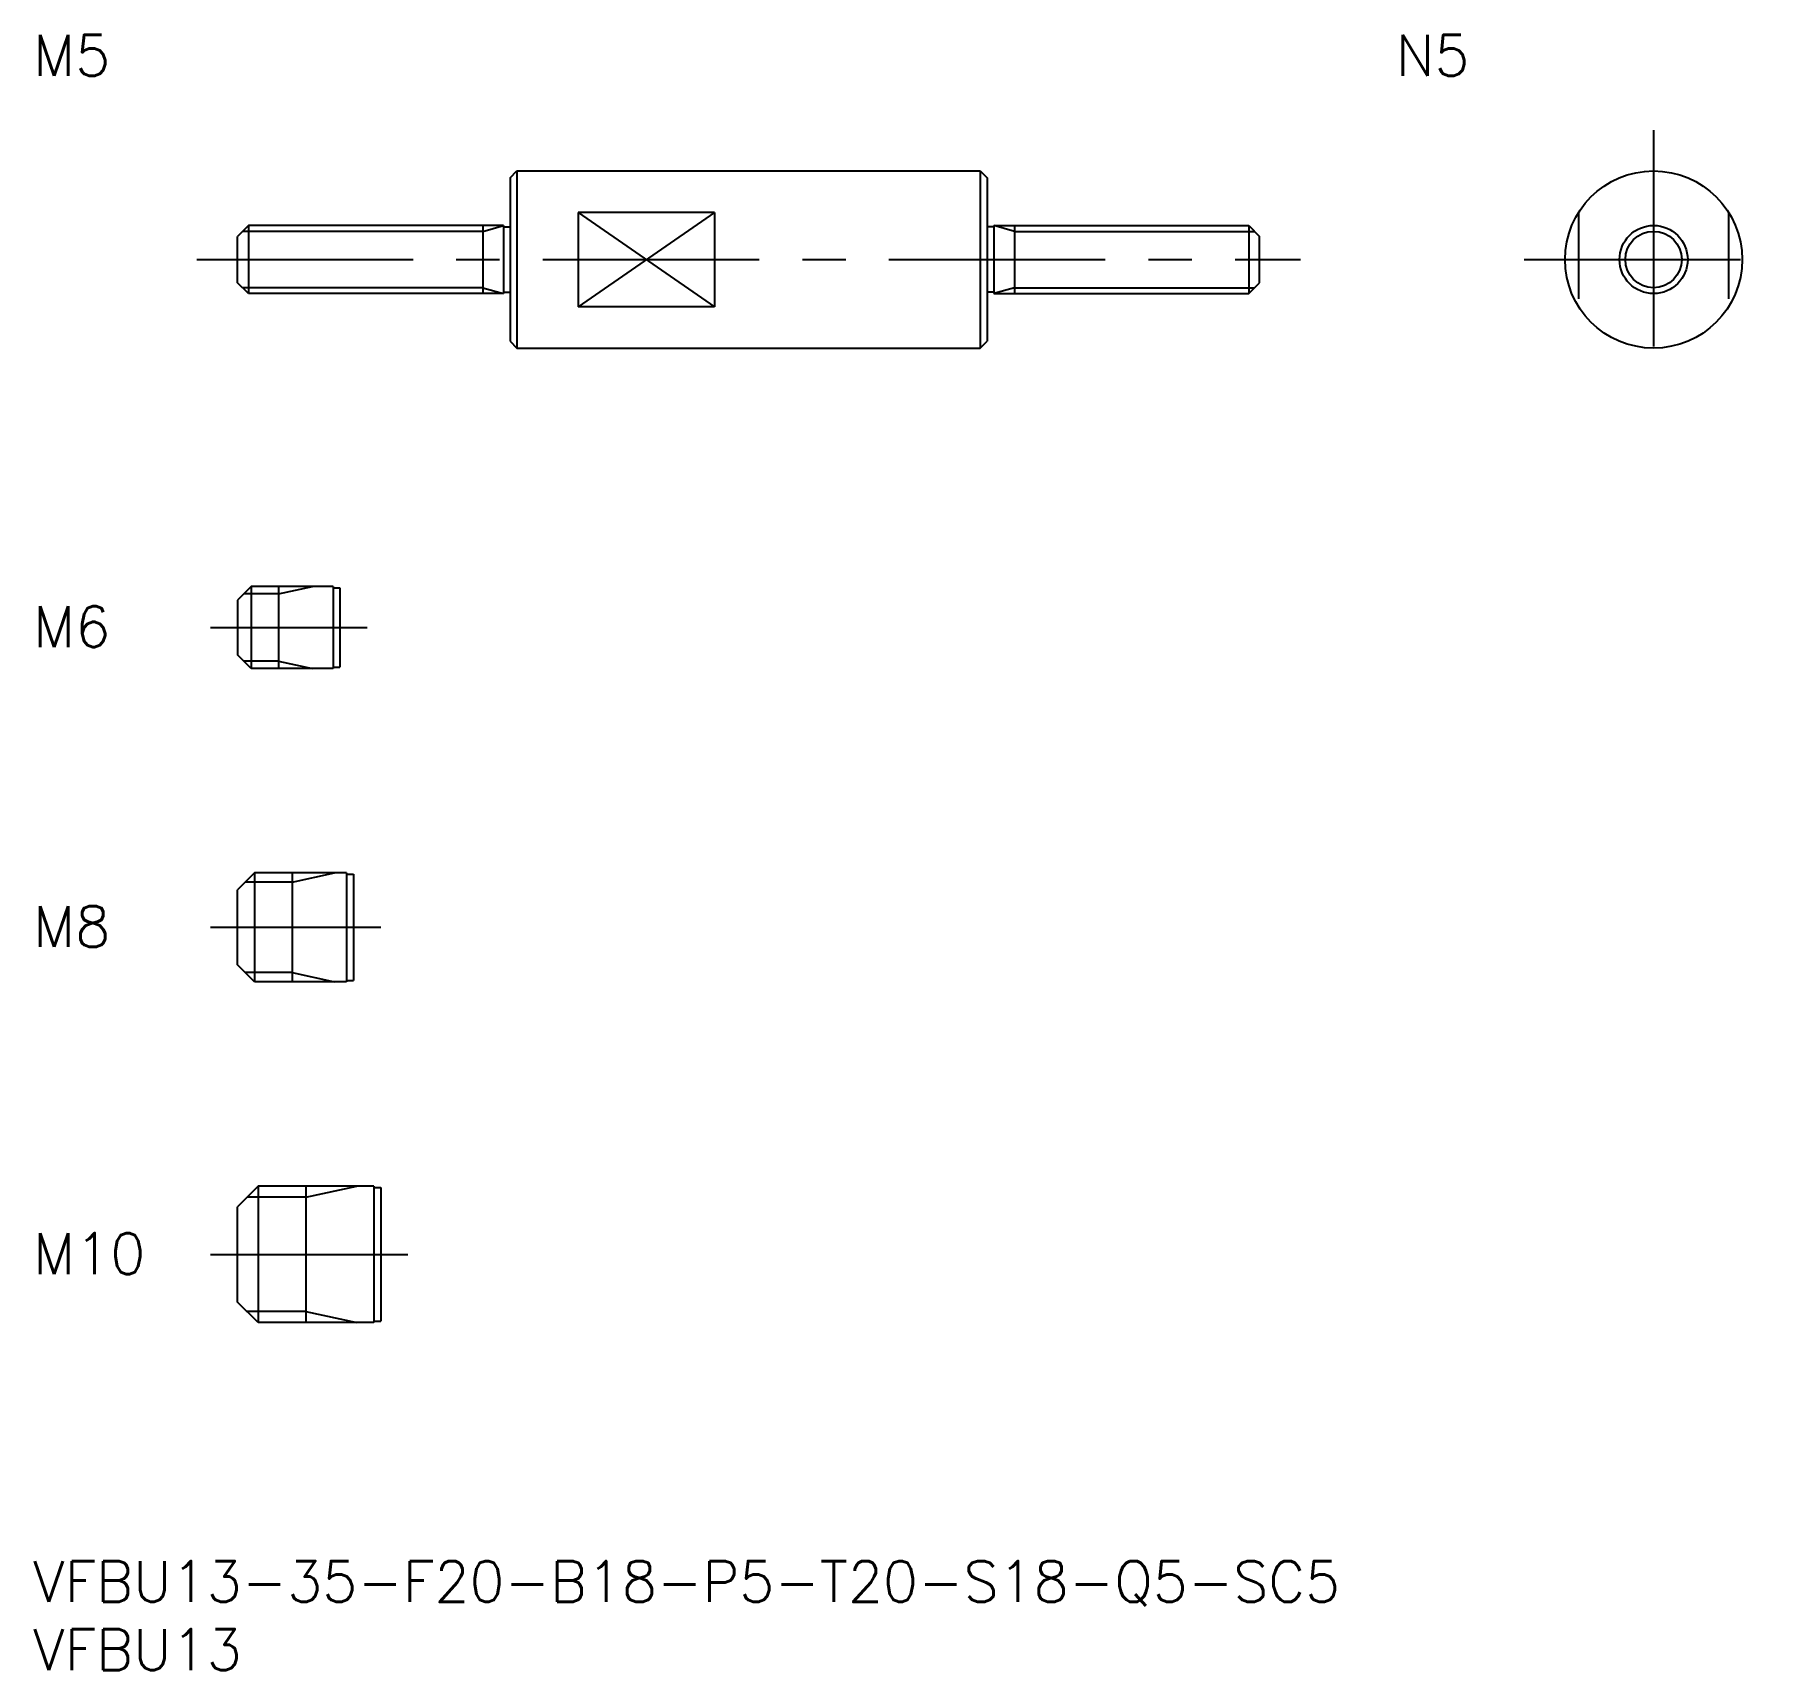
# Model space of a CAD drawing. Extents: x 0 to 128, y -8 to 112.
import ezdxf

# ---------------------------------------------------------------- set-up
doc = ezdxf.new("R2010")
doc.units = 0
doc.header["$LTSCALE"] = 0.5
doc.linetypes.add('CENTER', pattern=[50.8, 31.75, -6.35, 6.35, -6.35])
doc.linetypes.add('DASHED', pattern=[19.05, 12.7, -6.35])
for name, color, linetype in [('MSM_CENTER', 1, 'CENTER'), ('MSM_CONTINUOUS', 7, 'CONTINUOUS'), ('MSM_DASHED', 4, 'DASHED'), ('MSM_NARROW', 5, 'CONTINUOUS'), ('MSM_PART_NUMBER', 7, 'CONTINUOUS')]:
    doc.layers.add(name, color=color, linetype=linetype)
doc.styles.get("Standard").update_dxf_attribs({"font": 'txt.shx', "height": 1, "bigfont": 'bigfont.shx'})

# ---------------------------------------------------------------- blocks, each defined once
blk = doc.blocks.new('*U12')
at = {"layer": 'MSM_PART_NUMBER'}
blk.add_text('VFBU13-35-F20-B18-P5-T20-S18-Q5-SC5', height=3, dxfattribs=at).set_placement((0, -3))
blk = doc.blocks.new('*U13')
at = {"layer": 'MSM_PART_NUMBER'}
blk.add_text('VFBU13', height=3, dxfattribs=at).set_placement((0, -8))
blk = doc.blocks.new('*U14')
at = {"layer": 'MSM_PART_NUMBER'}
blk.add_text('M10', height=3, dxfattribs=at).set_placement((0, 21.06))
blk = doc.blocks.new('*U15')
at = {"layer": 'MSM_PART_NUMBER'}
blk.add_text('M8', height=3, dxfattribs=at).set_placement((0, 45.06))
blk = doc.blocks.new('*U16')
at = {"layer": 'MSM_PART_NUMBER'}
blk.add_text('M6', height=3, dxfattribs=at).set_placement((0, 67.06))
blk = doc.blocks.new('*U17')
at = {"layer": 'MSM_PART_NUMBER'}
blk.add_text('M5', height=3, dxfattribs=at).set_placement((0, 108.98))
blk = doc.blocks.new('*U18')
at = {"layer": 'MSM_PART_NUMBER'}
blk.add_text('N5', height=3, rotation=360, dxfattribs=at).set_placement((100, 108.98))

msp = doc.modelspace()

# ---------------------------------------------------------------- linework, layer by layer
at = {"layer": 'MSM_CENTER'}
for p, q in [((118.91, 105), (118.91, 86)), ((12, 95.5), (93, 95.5)), ((109.41, 95.5), (128.41, 95.5)), ((13, 68.5), (24.5, 68.5)), ((13, 46.5), (25.5, 46.5)), ((13, 22.5), (27.5, 22.5))]:
    msp.add_line(p, q, dxfattribs=at)
at = {"layer": 'MSM_CONTINUOUS'}
for p, q in [((35, 101.5), (35.5, 102)), ((35, 101.5), (35, 89.5)), ((35.5, 102), (69.5, 102)), ((35.5, 102), (35.5, 89)), ((69.5, 102), (69.5, 89)), ((69.5, 102), (70, 101.5)), ((70, 101.5), (70, 89.5)), ((40, 98.96), (40, 92.04)), ((50, 98.96), (40, 98.96)), ((50, 98.96), (50, 92.04)), ((15.8, 98), (15, 97.2)), ((34.5, 98), (15.8, 98)), ((15.8, 98), (15.8, 93)), ((33, 98), (33, 93)), ((34.5, 98), (34.5, 93)), ((34.5, 97.9), (35, 97.9)), ((70.5, 97.9), (70, 97.9)), ((70.5, 98), (89.2, 98)), ((70.5, 98), (70.5, 93)), ((72, 98), (72, 93)), ((89.2, 98), (90, 97.2)), ((89.2, 98), (89.2, 93)), ((15, 93.8), (15, 97.2)), ((90, 93.8), (90, 97.2)), ((15.8, 93), (15, 93.8)), ((89.2, 93), (90, 93.8)), ((34.5, 93), (15.8, 93)), ((34.5, 93.1), (35, 93.1)), ((70.5, 93.1), (70, 93.1)), ((70.5, 93), (89.2, 93)), ((50, 92.04), (40, 92.04)), ((35, 89.5), (35.5, 89)), ((35.5, 89), (69.5, 89)), ((69.5, 89), (70, 89.5)), ((16, 71.5), (15, 70.5)), ((22, 71.5), (16, 71.5)), ((16, 71.5), (16, 65.5)), ((18, 71.5), (18, 65.5)), ((22, 71.5), (22, 65.5)), ((22, 71.4), (22.5, 71.4)), ((22.5, 71.4), (22.5, 65.6)), ((15, 70.5), (15, 66.5)), ((16, 65.5), (15, 66.5)), ((22, 65.5), (16, 65.5)), ((22, 65.6), (22.5, 65.6)), ((16.25, 50.5), (15, 49.25)), ((23, 50.5), (16.25, 50.5)), ((16.25, 50.5), (16.25, 42.5)), ((19, 50.5), (19, 42.5)), ((23, 50.5), (23, 42.5)), ((23, 50.4), (23.5, 50.4)), ((23.5, 50.4), (23.5, 42.6)), ((15, 43.75), (15, 49.25)), ((16.25, 42.5), (15, 43.75)), ((23, 42.5), (16.25, 42.5)), ((23, 42.6), (23.5, 42.6)), ((16.5, 27.5), (15, 26)), ((25, 27.5), (16.5, 27.5)), ((16.5, 27.5), (16.5, 17.5)), ((20, 27.5), (20, 17.5)), ((25, 27.5), (25, 17.5)), ((25, 27.4), (25.5, 27.4)), ((25.5, 27.4), (25.5, 17.6)), ((15, 19), (15, 26)), ((16.5, 17.5), (15, 19)), ((25, 17.5), (16.5, 17.5)), ((25, 17.6), (25.5, 17.6))]:
    msp.add_line(p, q, dxfattribs=at)
for radius in [6.5, 2.5]:
    msp.add_circle((118.91, 95.5), radius, dxfattribs=at)
at = {"layer": 'MSM_DASHED'}
for p, q in [((113.41, 98.96), (113.41, 92.04)), ((124.41, 98.96), (124.41, 92.04))]:
    msp.add_line(p, q, dxfattribs=at)
at = {"layer": 'MSM_NARROW'}
for p, q in [((40, 98.96), (50, 92.04)), ((50, 98.96), (40, 92.04)), ((33, 97.57), (15.37, 97.57)), ((33, 97.57), (34.5, 98)), ((72, 97.57), (70.5, 98)), ((72, 97.57), (89.63, 97.57)), ((33, 93.43), (15.37, 93.43)), ((33, 93.43), (34.5, 93)), ((72, 93.43), (70.5, 93)), ((72, 93.43), (89.63, 93.43)), ((18, 70.96), (15.46, 70.96)), ((18, 70.96), (20.5, 71.5)), ((18, 66.04), (15.46, 66.04)), ((18, 66.04), (20.5, 65.5)), ((19, 49.82), (22.12, 50.5)), ((19, 49.82), (15.57, 49.82)), ((19, 43.18), (15.57, 43.18)), ((19, 43.18), (22.12, 42.5)), ((20, 26.69), (23.75, 27.5)), ((20, 26.69), (15.69, 26.69)), ((20, 18.31), (15.69, 18.31)), ((20, 18.31), (23.75, 17.5))]:
    msp.add_line(p, q, dxfattribs=at)
msp.add_circle((118.91, 95.5), 2.07, dxfattribs=at)

# ---------------------------------------------------------------- block references
at = {"layer": 'MSM_CONTINUOUS'}
for name in ['*U17', '*U18', '*U16', '*U15', '*U14', '*U12', '*U13']:
    msp.add_blockref(name, (0, 0), dxfattribs=at)

doc.saveas('drawing.dxf')
